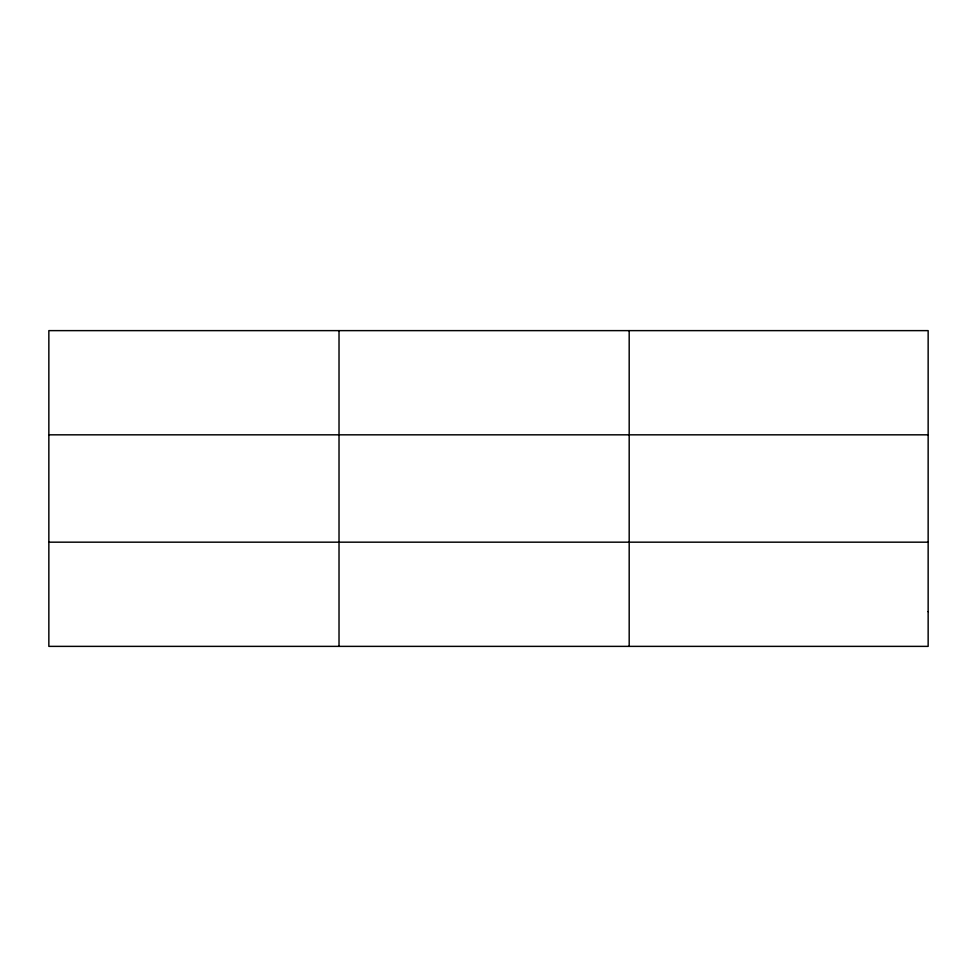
<?xml version="1.0" encoding="UTF-8"?>
<svg xmlns="http://www.w3.org/2000/svg" width="977" height="977" viewBox="0 0 977 977"><rect width="100%" height="100%" fill="white"/><g stroke="black" fill="none" stroke-linecap="round" stroke-linejoin="round"><path stroke-width="1.47" d="M339.019 646.371L339.019 330.629M629.188 646.371L629.188 330.629M48.85 434.826L928.15 434.826M48.85 542.174L928.15 542.174M928.15 611.639L928.15 646.371L48.85 646.371L48.85 330.629L928.15 330.629L928.15 611.639"/></g></svg>
